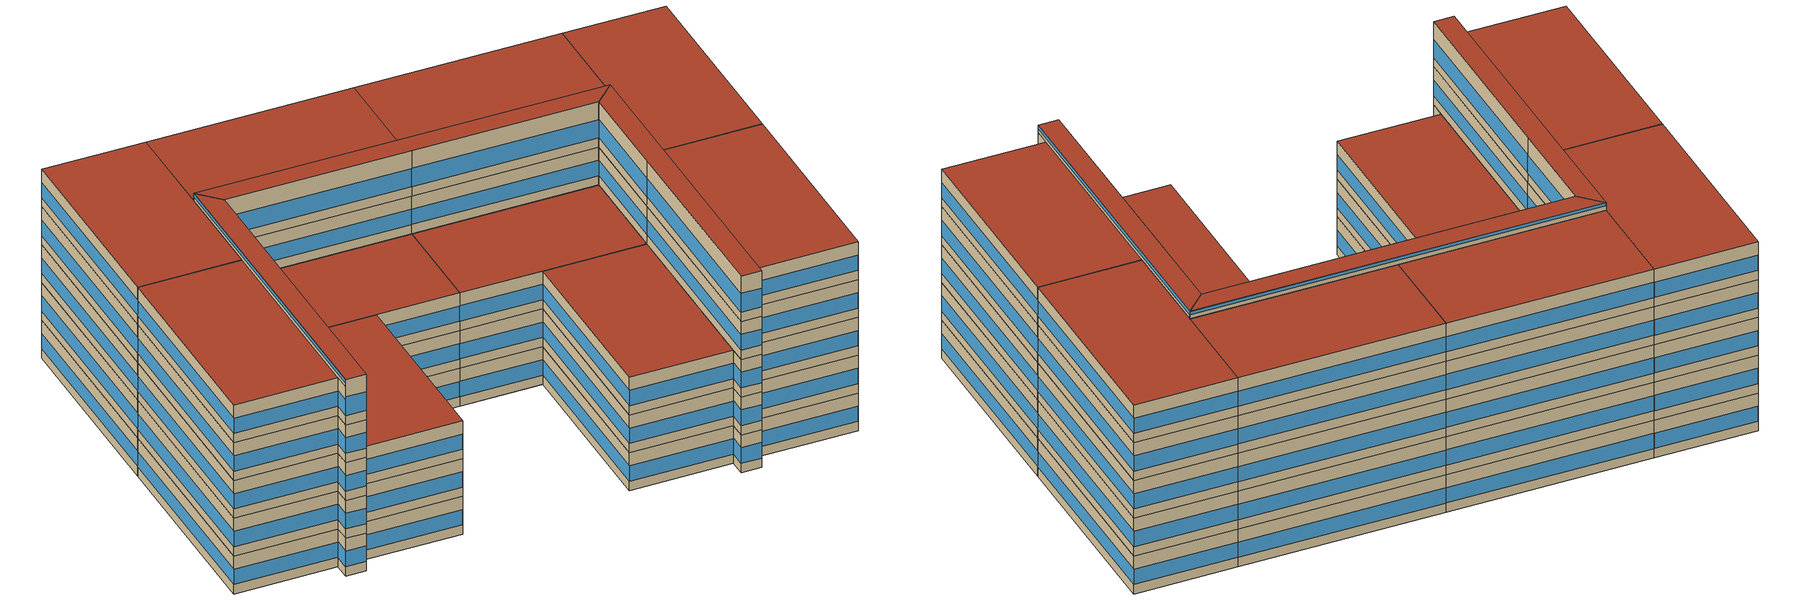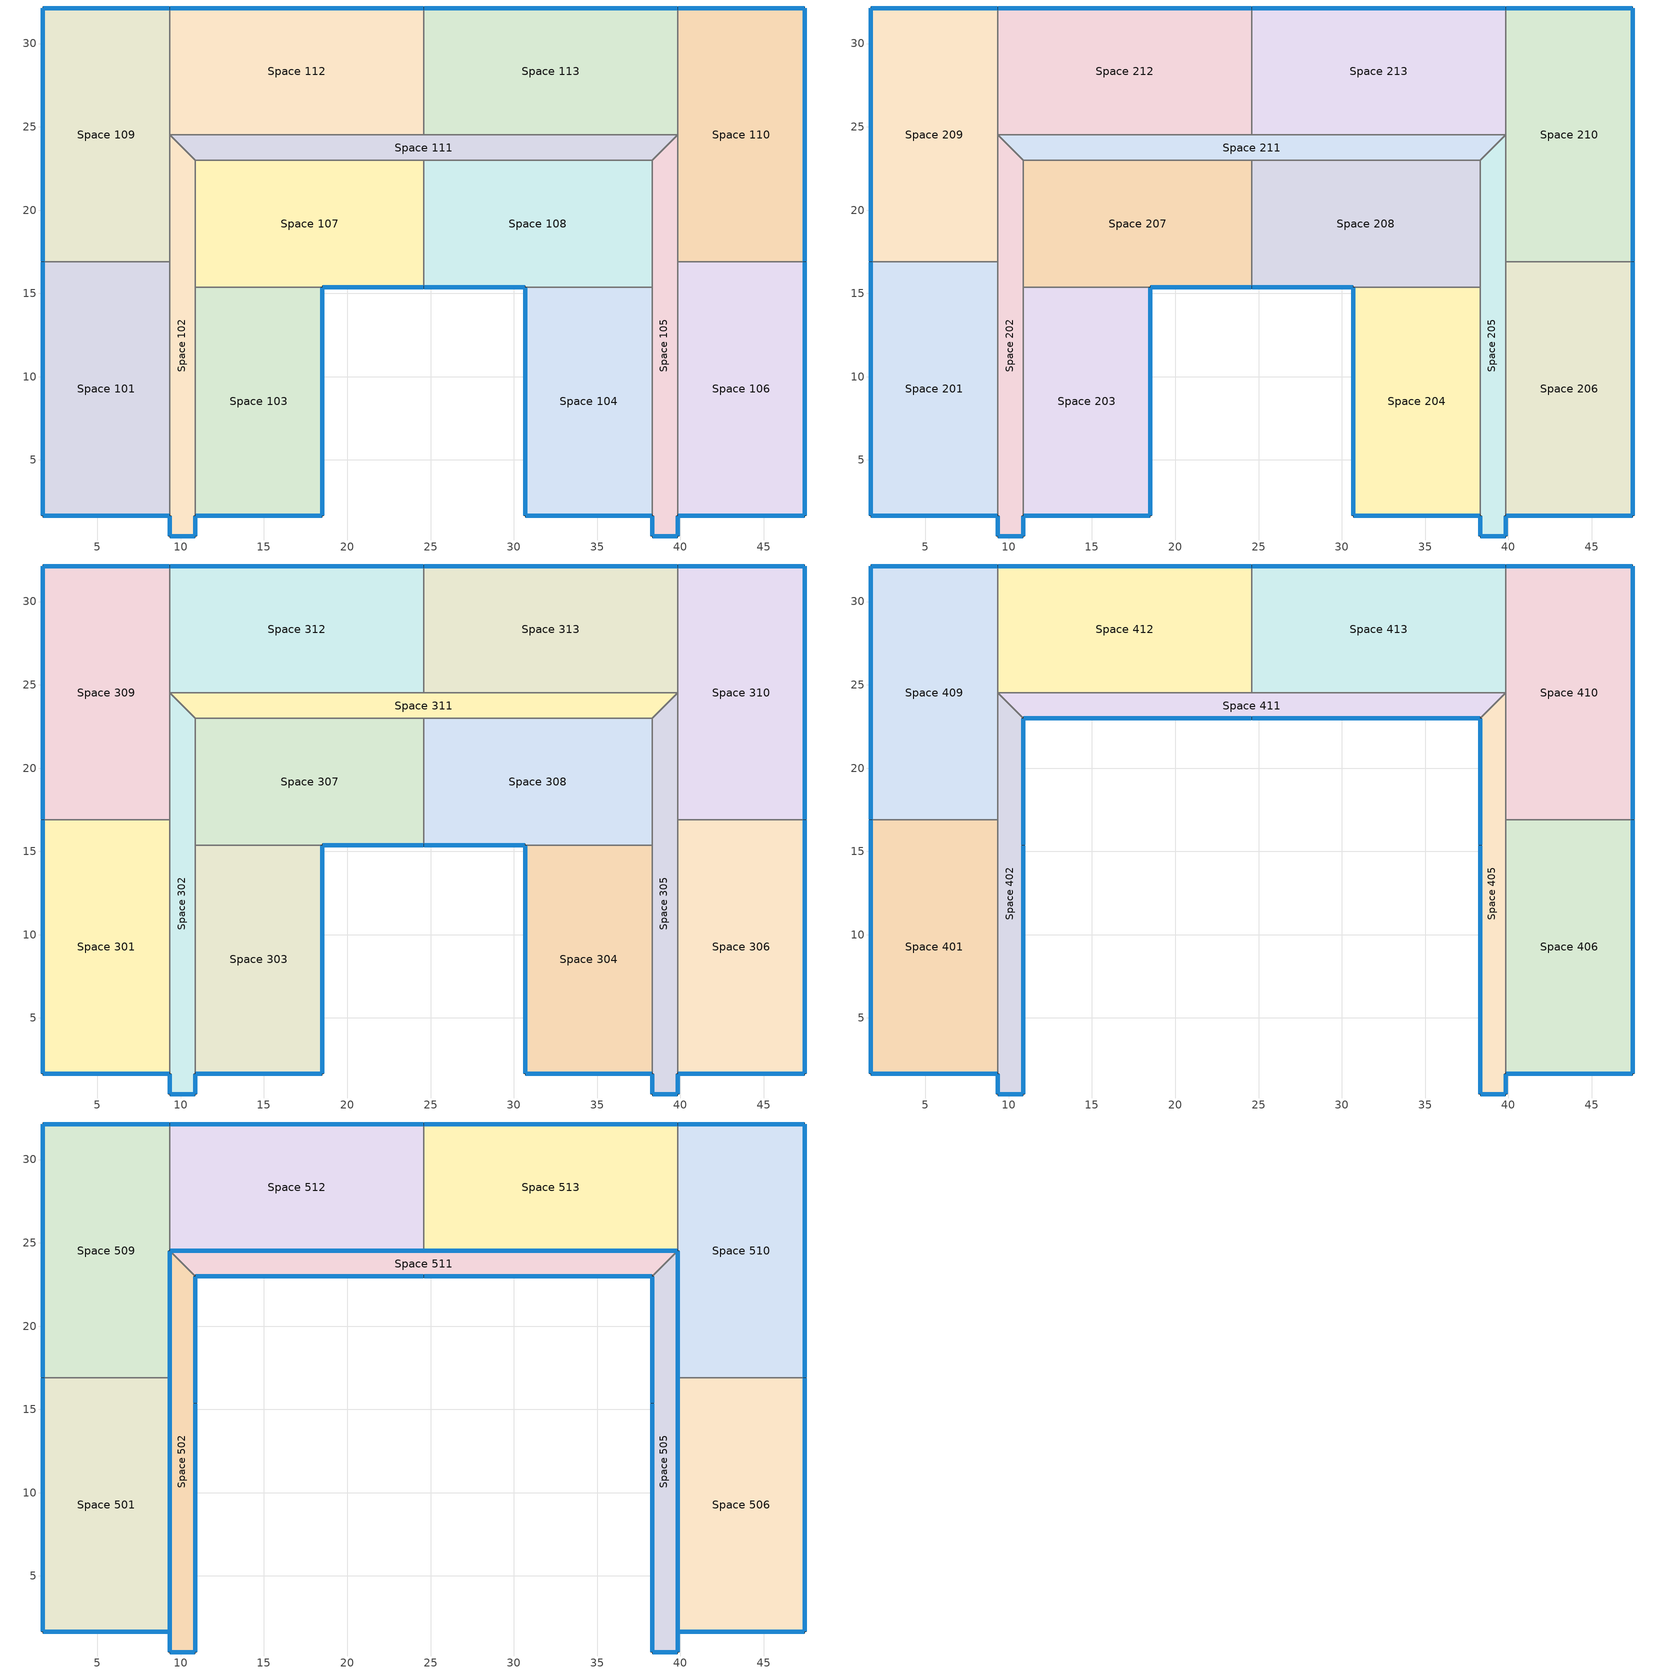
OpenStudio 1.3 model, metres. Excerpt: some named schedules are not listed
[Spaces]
Space 101
 floor ground: 9.35,16.89 9.35,1.65 1.73,1.65 1.73,16.89 z0
 wall outside: 1.73,16.89 1.73,1.65 9.35,1.65 z0:3.05
 wall to Space 109: 9.35,16.89 1.73,16.89 z0:3.05
 wall to Space 102: 9.35,1.65 9.35,16.89 z0:3.05
 window: 1.73,16.87 1.73,1.68 z0.76:1.98; 1.76,1.65 9.33,1.65 z0.76:1.99
Space 102
 floor ground: 9.35,24.51 10.88,22.99 10.88,0.43 9.35,0.43 z0
 wall outside: 9.35,1.65 9.35,0.43 10.88,0.43 10.88,1.65 z0:3.05
 wall to Space 109: 9.35,24.51 9.35,16.89 z0:3.05
 wall to Space 111: 10.88,22.99 9.35,24.51 z0:3.05
 wall to Space 107: 10.88,15.37 10.88,22.99 z0:3.05
 wall to Space 103: 10.88,1.65 10.88,15.37 z0:3.05
 window: 9.38,0.43 10.85,0.43 z0.76:2.02; 9.35,1.63 9.35,0.46 / 10.88,0.46 10.88,1.63 z0.76:2.03
Space 103
 floor ground: 18.5,15.37 18.5,1.65 10.88,1.65 10.88,15.37 z0
 wall outside: 10.88,1.65 18.5,1.65 18.5,15.37 z0:3.05
 wall to Space 107: 18.5,15.37 10.88,15.37 z0:3.05
 window: 18.5,1.68 18.5,15.34 z0.76:1.98; 10.9,1.65 18.47,1.65 z0.76:1.99
Space 104
 floor ground: 38.31,15.37 38.31,1.65 30.69,1.65 30.69,15.37 z0
 wall outside: 30.69,15.37 30.69,1.65 38.31,1.65 z0:3.05
 wall to Space 108: 38.31,15.37 30.69,15.37 z0:3.05
 wall to Space 105: 38.31,1.65 38.31,15.37 z0:3.05
 window: 30.72,1.65 38.29,1.65 z0.76:1.99; 30.69,15.34 30.69,1.68 z0.76:1.98
Space 105
 floor ground: 39.83,24.51 39.83,0.43 38.31,0.43 38.31,22.99 z0
 wall outside: 38.31,1.65 38.31,0.43 39.83,0.43 39.83,1.65 z0:3.05
 wall to Space 108: 38.31,22.99 38.31,15.37 z0:3.05
 wall to Space 111: 39.83,24.51 38.31,22.99 z0:3.05
 wall to Space 110: 39.83,16.89 39.83,24.51 z0:3.05
 wall to Space 106: 39.83,1.65 39.83,16.89 z0:3.05
 window: 38.34,0.43 39.81,0.43 z0.76:2.02; 39.83,0.46 39.83,1.63 / 38.31,1.63 38.31,0.46 z0.76:2.03
Space 106
 floor ground: 47.45,16.89 47.45,1.65 39.83,1.65 39.83,16.89 z0
 wall outside: 39.83,1.65 47.45,1.65 47.45,16.89 z0:3.05
 wall to Space 110: 47.45,16.89 39.83,16.89 z0:3.05
 window: 47.45,1.68 47.45,16.87 z0.76:1.98; 39.86,1.65 47.43,1.65 z0.76:1.99
Space 107
 floor ground: 24.59,22.99 24.59,15.37 10.88,15.37 10.88,22.99 z0
 wall outside: 18.5,15.37 24.59,15.37 z0:3.05
 wall to Space 111: 24.59,22.99 10.88,22.99 z0:3.05
 wall to Space 108: 24.59,15.37 24.59,22.99 z0:3.05
 window: 18.52,15.37 24.57,15.37 z0.76:1.99
Space 108
 floor ground: 38.31,22.99 38.31,15.37 24.59,15.37 24.59,22.99 z0
 wall outside: 24.59,15.37 30.69,15.37 z0:3.05
 wall to Space 111: 38.31,22.99 24.59,22.99 z0:3.05
 window: 24.62,15.37 30.67,15.37 z0.76:1.99
Space 109
 floor ground: 9.35,32.13 9.35,16.89 1.73,16.89 1.73,32.13 z0
 wall outside: 9.35,32.13 1.73,32.13 1.73,16.89 z0:3.05
 wall to Space 112: 9.35,24.51 9.35,32.13 z0:3.05
 window: 9.33,32.13 1.76,32.13 z0.76:1.99; 1.73,32.11 1.73,16.92 z0.76:1.98
Space 110
 floor ground: 47.45,32.13 47.45,16.89 39.83,16.89 39.83,32.13 z0
 wall outside: 47.45,16.89 47.45,32.13 39.83,32.13 z0:3.05
 wall to Space 113: 39.83,32.13 39.83,24.51 z0:3.05
 window: 47.43,32.13 39.86,32.13 z0.76:1.99; 47.45,16.92 47.45,32.11 z0.76:1.98
Space 111
 floor ground: 39.83,24.51 38.31,22.99 10.88,22.99 9.35,24.51 z0
 wall to Space 113: 39.83,24.51 24.59,24.51 z0:3.05
 wall to Space 112: 24.59,24.51 9.35,24.51 z0:3.05
Space 112
 floor ground: 24.59,32.13 24.59,24.51 9.35,24.51 9.35,32.13 z0
 wall outside: 24.59,32.13 9.35,32.13 z0:3.05
 wall to Space 113: 24.59,24.51 24.59,32.13 z0:3.05
 window: 24.57,32.13 9.38,32.13 z0.76:1.98
Space 113
 floor ground: 39.83,32.13 39.83,24.51 24.59,24.51 24.59,32.13 z0
 wall outside: 39.83,32.13 24.59,32.13 z0:3.05
 window: 39.81,32.13 24.62,32.13 z0.76:1.98
Space 201
 floor to Space 101: 9.35,16.89 9.35,1.65 1.73,1.65 1.73,16.89 z3.05
 wall outside: 1.73,16.89 1.73,1.65 9.35,1.65 z3.05:6.1
 wall to Space 209: 9.35,16.89 1.73,16.89 z3.05:6.1
 wall to Space 202: 9.35,1.65 9.35,16.89 z3.05:6.1
 window: 1.76,1.65 9.33,1.65 z3.81:5.04; 1.73,16.87 1.73,1.68 z3.81:5.03
Space 202
 floor to Space 102: 9.35,24.51 10.88,22.99 10.88,0.43 9.35,0.43 z3.05
 wall outside: 9.35,1.65 9.35,0.43 10.88,0.43 10.88,1.65 z3.05:6.1
 wall to Space 209: 9.35,24.51 9.35,16.89 z3.05:6.1
 wall to Space 211: 10.88,22.99 9.35,24.51 z3.05:6.1
 wall to Space 207: 10.88,15.37 10.88,22.99 z3.05:6.1
 wall to Space 203: 10.88,1.65 10.88,15.37 z3.05:6.1
 window: 10.88,0.46 10.88,1.63 / 9.35,1.63 9.35,0.46 z3.81:5.08; 9.38,0.43 10.85,0.43 z3.81:5.07
Space 203
 floor to Space 103: 18.5,15.37 18.5,1.65 10.88,1.65 10.88,15.37 z3.05
 wall outside: 10.88,1.65 18.5,1.65 18.5,15.37 z3.05:6.1
 wall to Space 207: 18.5,15.37 10.88,15.37 z3.05:6.1
 window: 10.9,1.65 18.47,1.65 z3.81:5.04; 18.5,1.68 18.5,15.34 z3.81:5.03
Space 204
 floor to Space 104: 38.31,15.37 38.31,1.65 30.69,1.65 30.69,15.37 z3.05
 wall outside: 30.69,15.37 30.69,1.65 38.31,1.65 z3.05:6.1
 wall to Space 208: 38.31,15.37 30.69,15.37 z3.05:6.1
 wall to Space 205: 38.31,1.65 38.31,15.37 z3.05:6.1
 window: 30.72,1.65 38.29,1.65 z3.81:5.04; 30.69,15.34 30.69,1.68 z3.81:5.03
Space 205
 floor to Space 105: 39.83,24.51 39.83,0.43 38.31,0.43 38.31,22.99 z3.05
 wall outside: 38.31,1.65 38.31,0.43 39.83,0.43 39.83,1.65 z3.05:6.1
 wall to Space 208: 38.31,22.99 38.31,15.37 z3.05:6.1
 wall to Space 211: 39.83,24.51 38.31,22.99 z3.05:6.1
 wall to Space 210: 39.83,16.89 39.83,24.51 z3.05:6.1
 wall to Space 206: 39.83,1.65 39.83,16.89 z3.05:6.1
 window: 39.83,0.46 39.83,1.63 / 38.31,1.63 38.31,0.46 z3.81:5.08; 38.34,0.43 39.81,0.43 z3.81:5.07
Space 206
 floor to Space 106: 47.45,16.89 47.45,1.65 39.83,1.65 39.83,16.89 z3.05
 wall outside: 39.83,1.65 47.45,1.65 47.45,16.89 z3.05:6.1
 wall to Space 210: 47.45,16.89 39.83,16.89 z3.05:6.1
 window: 39.86,1.65 47.43,1.65 z3.81:5.04; 47.45,1.68 47.45,16.87 z3.81:5.03
Space 207
 floor to Space 107: 24.59,22.99 24.59,15.37 10.88,15.37 10.88,22.99 z3.05
 wall outside: 18.5,15.37 24.59,15.37 z3.05:6.1
 wall to Space 211: 24.59,22.99 10.88,22.99 z3.05:6.1
 wall to Space 208: 24.59,15.37 24.59,22.99 z3.05:6.1
 window: 18.52,15.37 24.57,15.37 z3.81:5.04
Space 208
 floor to Space 108: 38.31,22.99 38.31,15.37 24.59,15.37 24.59,22.99 z3.05
 wall outside: 24.59,15.37 30.69,15.37 z3.05:6.1
 wall to Space 211: 38.31,22.99 24.59,22.99 z3.05:6.1
 window: 24.62,15.37 30.67,15.37 z3.81:5.04
Space 209
 floor to Space 109: 9.35,32.13 9.35,16.89 1.73,16.89 1.73,32.13 z3.05
 wall outside: 9.35,32.13 1.73,32.13 1.73,16.89 z3.05:6.1
 wall to Space 212: 9.35,24.51 9.35,32.13 z3.05:6.1
 window: 1.73,32.11 1.73,16.92 z3.81:5.03; 9.33,32.13 1.76,32.13 z3.81:5.04
Space 210
 floor to Space 110: 47.45,32.13 47.45,16.89 39.83,16.89 39.83,32.13 z3.05
 wall outside: 47.45,16.89 47.45,32.13 39.83,32.13 z3.05:6.1
 wall to Space 213: 39.83,32.13 39.83,24.51 z3.05:6.1
 window: 47.43,32.13 39.86,32.13 z3.81:5.04; 47.45,16.92 47.45,32.11 z3.81:5.03
Space 211
 floor to Space 111: 39.83,24.51 38.31,22.99 10.88,22.99 9.35,24.51 z3.05
 wall to Space 213: 39.83,24.51 24.59,24.51 z3.05:6.1
 wall to Space 212: 24.59,24.51 9.35,24.51 z3.05:6.1
Space 212
 floor to Space 112: 24.59,32.13 24.59,24.51 9.35,24.51 9.35,32.13 z3.05
 wall outside: 24.59,32.13 9.35,32.13 z3.05:6.1
 wall to Space 213: 24.59,24.51 24.59,32.13 z3.05:6.1
 window: 24.57,32.13 9.38,32.13 z3.81:5.03
Space 213
 floor to Space 113: 39.83,32.13 39.83,24.51 24.59,24.51 24.59,32.13 z3.05
 wall outside: 39.83,32.13 24.59,32.13 z3.05:6.1
 window: 39.81,32.13 24.62,32.13 z3.81:5.03
Space 301
 floor to Space 201: 9.35,16.89 9.35,1.65 1.73,1.65 1.73,16.89 z6.1
 wall outside: 1.73,16.89 1.73,1.65 9.35,1.65 z6.1:9.14
 wall to Space 309: 9.35,16.89 1.73,16.89 z6.1:9.14
 wall to Space 302: 9.35,1.65 9.35,16.89 z6.1:9.14
 window: 1.76,1.65 9.33,1.65 / 1.73,16.87 1.73,1.68 z6.86:8.08
Space 302
 floor to Space 202: 9.35,24.51 10.88,22.99 10.88,0.43 9.35,0.43 z6.1
 wall outside: 9.35,1.65 9.35,0.43 10.88,0.43 10.88,1.65 z6.1:9.14
 wall to Space 309: 9.35,24.51 9.35,16.89 z6.1:9.14
 wall to Space 311: 10.88,22.99 9.35,24.51 z6.1:9.14
 wall to Space 307: 10.88,15.37 10.88,22.99 z6.1:9.14
 wall to Space 303: 10.88,1.65 10.88,15.37 z6.1:9.14
 window: 9.38,0.43 10.85,0.43 z6.86:8.12; 9.35,1.63 9.35,0.46 / 10.88,0.46 10.88,1.63 z6.86:8.13
Space 303
 floor to Space 203: 18.5,15.37 18.5,1.65 10.88,1.65 10.88,15.37 z6.1
 wall outside: 10.88,1.65 18.5,1.65 18.5,15.37 z6.1:9.14
 wall to Space 307: 18.5,15.37 10.88,15.37 z6.1:9.14
 window: 18.5,1.68 18.5,15.34 / 10.9,1.65 18.47,1.65 z6.86:8.08
 roof outside: 18.5,1.65 18.5,15.37 10.88,15.37 10.88,1.65 z9.14
Space 304
 floor to Space 204: 38.31,15.37 38.31,1.65 30.69,1.65 30.69,15.37 z6.1
 wall outside: 30.69,15.37 30.69,1.65 38.31,1.65 z6.1:9.14
 wall to Space 308: 38.31,15.37 30.69,15.37 z6.1:9.14
 wall to Space 305: 38.31,1.65 38.31,15.37 z6.1:9.14
 window: 30.72,1.65 38.29,1.65 / 30.69,15.34 30.69,1.68 z6.86:8.08
 roof outside: 38.31,1.65 38.31,15.37 30.69,15.37 30.69,1.65 z9.14
Space 305
 floor to Space 205: 39.83,24.51 39.83,0.43 38.31,0.43 38.31,22.99 z6.1
 wall outside: 38.31,1.65 38.31,0.43 39.83,0.43 39.83,1.65 z6.1:9.14
 wall to Space 308: 38.31,22.99 38.31,15.37 z6.1:9.14
 wall to Space 311: 39.83,24.51 38.31,22.99 z6.1:9.14
 wall to Space 310: 39.83,16.89 39.83,24.51 z6.1:9.14
 wall to Space 306: 39.83,1.65 39.83,16.89 z6.1:9.14
 window: 38.31,1.63 38.31,0.46 / 39.83,0.46 39.83,1.63 z6.86:8.13; 38.34,0.43 39.81,0.43 z6.86:8.12
Space 306
 floor to Space 206: 47.45,16.89 47.45,1.65 39.83,1.65 39.83,16.89 z6.1
 wall outside: 39.83,1.65 47.45,1.65 47.45,16.89 z6.1:9.14
 wall to Space 310: 47.45,16.89 39.83,16.89 z6.1:9.14
 window: 47.45,1.68 47.45,16.87 / 39.86,1.65 47.43,1.65 z6.86:8.08
Space 307
 floor to Space 207: 24.59,22.99 24.59,15.37 10.88,15.37 10.88,22.99 z6.1
 wall outside: 18.5,15.37 24.59,15.37 z6.1:9.14
 wall to Space 311: 24.59,22.99 10.88,22.99 z6.1:9.14
 wall to Space 308: 24.59,15.37 24.59,22.99 z6.1:9.14
 window: 18.52,15.37 24.57,15.37 z6.86:8.09
 roof outside: 24.59,15.37 24.59,22.99 10.88,22.99 10.88,15.37 z9.14
Space 308
 floor to Space 208: 38.31,22.99 38.31,15.37 24.59,15.37 24.59,22.99 z6.1
 wall outside: 24.59,15.37 30.69,15.37 z6.1:9.14
 wall to Space 311: 38.31,22.99 24.59,22.99 z6.1:9.14
 window: 24.62,15.37 30.67,15.37 z6.86:8.09
 roof outside: 38.31,15.37 38.31,22.99 24.59,22.99 24.59,15.37 z9.14
Space 309
 floor to Space 209: 9.35,32.13 9.35,16.89 1.73,16.89 1.73,32.13 z6.1
 wall outside: 9.35,32.13 1.73,32.13 1.73,16.89 z6.1:9.14
 wall to Space 312: 9.35,24.51 9.35,32.13 z6.1:9.14
 window: 9.33,32.13 1.76,32.13 / 1.73,32.11 1.73,16.92 z6.86:8.08
Space 310
 floor to Space 210: 47.45,32.13 47.45,16.89 39.83,16.89 39.83,32.13 z6.1
 wall outside: 47.45,16.89 47.45,32.13 39.83,32.13 z6.1:9.14
 wall to Space 313: 39.83,32.13 39.83,24.51 z6.1:9.14
 window: 47.43,32.13 39.86,32.13 / 47.45,16.92 47.45,32.11 z6.86:8.08
Space 311
 floor to Space 211: 39.83,24.51 38.31,22.99 10.88,22.99 9.35,24.51 z6.1
 wall to Space 313: 39.83,24.51 24.59,24.51 z6.1:9.14
 wall to Space 312: 24.59,24.51 9.35,24.51 z6.1:9.14
Space 312
 floor to Space 212: 24.59,32.13 24.59,24.51 9.35,24.51 9.35,32.13 z6.1
 wall outside: 24.59,32.13 9.35,32.13 z6.1:9.14
 wall to Space 313: 24.59,24.51 24.59,32.13 z6.1:9.14
 window: 24.57,32.13 9.38,32.13 z6.86:8.08
Space 313
 floor to Space 213: 39.83,32.13 39.83,24.51 24.59,24.51 24.59,32.13 z6.1
 wall outside: 39.83,32.13 24.59,32.13 z6.1:9.14
 window: 39.81,32.13 24.62,32.13 z6.86:8.08
Space 401
 floor to Space 301: 9.35,16.89 9.35,1.65 1.73,1.65 1.73,16.89 z9.14
 wall outside: 1.73,16.89 1.73,1.65 9.35,1.65 z9.14:12.19
 wall to Space 409: 9.35,16.89 1.73,16.89 z9.14:12.19
 wall to Space 402: 9.35,1.65 9.35,16.89 z9.14:12.19
 window: 1.76,1.65 9.33,1.65 / 1.73,16.87 1.73,1.68 z9.9:11.13
Space 402
 floor to Space 302: 9.35,24.51 10.88,22.99 10.88,1.65 9.35,1.65 z9.14; 10.88,1.65 10.88,0.43 9.35,0.43 9.35,1.65 z9.14
 wall outside: 9.35,1.65 9.35,0.43 10.88,0.43 10.88,15.37 10.88,22.99 z9.14:12.19
 wall to Space 409: 9.35,24.51 9.35,16.89 z9.14:12.19
 wall to Space 411: 10.88,22.99 9.35,24.51 z9.14:12.19
 window: 10.88,15.4 10.88,22.96 / 10.88,0.46 10.88,15.34 z9.9:11.13; 9.38,0.43 10.85,0.43 z9.9:11.17; 9.35,1.63 9.35,0.46 z9.9:11.18
Space 405
 floor to Space 305: 39.83,24.51 39.83,1.65 38.31,1.65 38.31,22.99 z9.14; 39.83,1.65 39.83,0.43 38.31,0.43 38.31,1.65 z9.14
 wall outside: 38.31,22.99 38.31,15.37 38.31,0.43 39.83,0.43 39.83,1.65 z9.14:12.19
 wall to Space 411: 39.83,24.51 38.31,22.99 z9.14:12.19
 wall to Space 410: 39.83,16.89 39.83,24.51 z9.14:12.19
 wall to Space 406: 39.83,1.65 39.83,16.89 z9.14:12.19
 window: 38.34,0.43 39.81,0.43 z9.9:11.17; 38.31,15.34 38.31,0.46 / 38.31,22.96 38.31,15.4 z9.9:11.13; 39.83,0.46 39.83,1.63 z9.9:11.18
Space 406
 floor to Space 306: 47.45,16.89 47.45,1.65 39.83,1.65 39.83,16.89 z9.14
 wall outside: 39.83,1.65 47.45,1.65 47.45,16.89 z9.14:12.19
 wall to Space 410: 47.45,16.89 39.83,16.89 z9.14:12.19
 window: 39.86,1.65 47.43,1.65 / 47.45,1.68 47.45,16.87 z9.9:11.13
Space 409
 floor to Space 309: 9.35,32.13 9.35,16.89 1.73,16.89 1.73,32.13 z9.14
 wall outside: 9.35,32.13 1.73,32.13 1.73,16.89 z9.14:12.19
 wall to Space 412: 9.35,24.51 9.35,32.13 z9.14:12.19
 window: 1.73,32.11 1.73,16.92 / 9.33,32.13 1.76,32.13 z9.9:11.13
Space 410
 floor to Space 310: 47.45,32.13 47.45,16.89 39.83,16.89 39.83,32.13 z9.14
 wall outside: 47.45,16.89 47.45,32.13 39.83,32.13 z9.14:12.19
 wall to Space 413: 39.83,32.13 39.83,24.51 z9.14:12.19
 window: 47.43,32.13 39.86,32.13 / 47.45,16.92 47.45,32.11 z9.9:11.13
Space 411
 floor to Space 311: 39.83,24.51 38.31,22.99 10.88,22.99 9.35,24.51 z9.14
 wall outside: 10.88,22.99 24.59,22.99 38.31,22.99 z9.14:12.19
 wall to Space 413: 39.83,24.51 24.59,24.51 z9.14:12.19
 wall to Space 412: 24.59,24.51 9.35,24.51 z9.14:12.19
 window: 24.62,22.99 38.29,22.99 / 10.9,22.99 24.57,22.99 z9.9:11.13
Space 412
 floor to Space 312: 24.59,32.13 24.59,24.51 9.35,24.51 9.35,32.13 z9.14
 wall outside: 24.59,32.13 9.35,32.13 z9.14:12.19
 wall to Space 413: 24.59,24.51 24.59,32.13 z9.14:12.19
 window: 24.57,32.13 9.38,32.13 z9.9:11.13
Space 413
 floor to Space 313: 39.83,32.13 39.83,24.51 24.59,24.51 24.59,32.13 z9.14
 wall outside: 39.83,32.13 24.59,32.13 z9.14:12.19
 window: 39.81,32.13 24.62,32.13 z9.9:11.13
Space 501
 floor to Space 401: 9.35,16.89 9.35,1.65 1.73,1.65 1.73,16.89 z12.19
 wall outside: 1.73,16.89 1.73,1.65 9.35,1.65 z12.19:15.24
 wall to Space 509: 9.35,16.89 1.73,16.89 z12.19:15.24
 wall to Space 502: 9.35,1.65 9.35,16.89 z12.19:15.24
 window: 1.73,16.87 1.73,1.68 / 1.76,1.65 9.33,1.65 z12.95:14.18
 roof outside: 9.35,1.65 9.35,16.89 1.73,16.89 1.73,1.65 z15.24
Space 502
 floor to Space 402: 9.35,24.51 10.88,22.99 10.88,0.43 9.35,0.43 z12.19
 wall outside: 9.35,0.43 10.88,0.43 10.88,15.37 10.88,22.99 z12.19:15.85; 9.35,1.65 9.35,0.43 z12.19:15.24; 9.35,24.51 9.35,0.43 z15.24:15.85
 wall to Space 509: 9.35,24.51 9.35,16.89 z12.19:15.24
 wall to Space 511: 10.88,22.99 9.35,24.51 z12.19:15.85
 window: 10.88,15.4 10.88,22.96 / 10.88,0.46 10.88,15.34 z12.95:14.42; 9.35,24.49 9.35,0.46 z15.58:15.82; 9.35,1.63 9.35,0.46 z12.95:14.22; 9.38,0.43 10.85,0.43 z12.95:14.47
 roof outside: 10.88,0.43 10.88,22.99 9.35,24.51 9.35,0.43 z15.85
Space 505
 floor to Space 405: 39.83,24.51 39.83,0.43 38.31,0.43 38.31,22.99 z12.19
 wall outside: 38.31,22.99 38.31,15.37 38.31,0.43 39.83,0.43 z12.19:15.85; 39.83,0.43 39.83,1.65 z12.19:15.24; 39.83,0.43 39.83,24.51 z15.24:15.85
 wall to Space 511: 39.83,24.51 38.31,22.99 z12.19:15.85
 wall to Space 510: 39.83,16.89 39.83,24.51 z12.19:15.24
 wall to Space 506: 39.83,1.65 39.83,16.89 z12.19:15.24
 window: 39.83,0.46 39.83,1.63 z12.95:14.22; 38.31,15.34 38.31,0.46 / 38.31,22.96 38.31,15.4 z12.95:14.42; 39.83,0.46 39.83,24.49 z15.58:15.82; 38.34,0.43 39.81,0.43 z12.95:14.47
 roof outside: 39.83,0.43 39.83,24.51 38.31,22.99 38.31,0.43 z15.85
Space 506
 floor to Space 406: 47.45,16.89 47.45,1.65 39.83,1.65 39.83,16.89 z12.19
 wall outside: 39.83,1.65 47.45,1.65 47.45,16.89 z12.19:15.24
 wall to Space 510: 47.45,16.89 39.83,16.89 z12.19:15.24
 window: 39.86,1.65 47.43,1.65 / 47.45,1.68 47.45,16.87 z12.95:14.18
 roof outside: 47.45,1.65 47.45,16.89 39.83,16.89 39.83,1.65 z15.24
Space 509
 floor to Space 409: 9.35,32.13 9.35,16.89 1.73,16.89 1.73,32.13 z12.19
 wall outside: 9.35,32.13 1.73,32.13 1.73,16.89 z12.19:15.24
 wall to Space 512: 9.35,24.51 9.35,32.13 z12.19:15.24
 window: 1.73,32.11 1.73,16.92 / 9.33,32.13 1.76,32.13 z12.95:14.18
 roof outside: 9.35,16.89 9.35,32.13 1.73,32.13 1.73,16.89 z15.24
Space 510
 floor to Space 410: 47.45,32.13 47.45,16.89 39.83,16.89 39.83,32.13 z12.19
 wall outside: 47.45,16.89 47.45,32.13 39.83,32.13 z12.19:15.24
 wall to Space 513: 39.83,32.13 39.83,24.51 z12.19:15.24
 window: 47.45,16.92 47.45,32.11 / 47.43,32.13 39.86,32.13 z12.95:14.18
 roof outside: 47.45,16.89 47.45,32.13 39.83,32.13 39.83,16.89 z15.24
Space 511
 floor to Space 411: 39.83,24.51 38.31,22.99 10.88,22.99 9.35,24.51 z12.19
 wall outside: 39.83,24.51 9.35,24.51 z15.24:15.85; 10.88,22.99 24.59,22.99 38.31,22.99 z12.19:15.85
 wall to Space 513: 39.83,24.51 24.59,24.51 z12.19:15.24
 wall to Space 512: 24.59,24.51 9.35,24.51 z12.19:15.24
 window: 10.9,22.99 24.57,22.99 / 24.62,22.99 38.29,22.99 z12.95:14.42; 39.81,24.51 9.38,24.51 z15.58:15.82
 roof outside: 38.31,22.99 39.83,24.51 9.35,24.51 10.88,22.99 z15.85
Space 512
 floor to Space 412: 24.59,32.13 24.59,24.51 9.35,24.51 9.35,32.13 z12.19
 wall outside: 24.59,32.13 9.35,32.13 z12.19:15.24
 wall to Space 513: 24.59,24.51 24.59,32.13 z12.19:15.24
 window: 24.57,32.13 9.38,32.13 z12.95:14.18
 roof outside: 24.59,24.51 24.59,32.13 9.35,32.13 9.35,24.51 z15.24
Space 513
 floor to Space 413: 39.83,32.13 39.83,24.51 24.59,24.51 24.59,32.13 z12.19
 wall outside: 39.83,32.13 24.59,32.13 z12.19:15.24
 window: 39.81,32.13 24.62,32.13 z12.95:14.18
 roof outside: 39.83,24.51 39.83,32.13 24.59,32.13 24.59,24.51 z15.24
[Building]
Building 1: North Axis {deg}=30; Nominal Floor to Floor Height {m}=3; Space Type=189.1-2009 - LrgHotel - GuestRoom - CZ4-8; Default Construction Set=189.1-2009 - CZ5 - LrgHotel
[ClimateZones]
Climate Zone Institution Name 1=ASHRAE; Climate Zone Document Name 1=ANSI/ASHRAE Standard 169; Climate Zone Document Year 1=2006; Climate Zone Institution Name 2=CEC; Climate Zone Document Name 2=California Climate Zone Descriptions; Climate Zone Document Year 2=1995
[Site]
Site 1: Latitude {deg}=41.98; Longitude {deg}=-87.92; Time Zone {hr}=-6; Elevation {m}=201
[SizingPeriod:DesignDay] Barometric Pressure {Pa}=98934; Sky Clearness=0; Rain Indicator=0; Snow Indicator=0; Day of Month=21; Daylight Saving Time Indicator=0; Dry-Bulb Temperature Range Modifier Type=DefaultMultipliers
Name | Maximum Dry-Bulb Temperature {C} | Daily Dry-Bulb Temperature Range {deltaC} | Humidity Indicating Conditions at Maximum Dry-Bulb {BasedOnField A3} | Wind Speed {m/s} | Wind Direction {deg} | Month | Day Type | Humidity Indicating Type | Solar Model Indicator | ASHRAE Taub | ASHRAE Taud
Chicago Ohare Intl Ap Ann Htg Wind 99.6% Condns WS=>MCDB | -3.5 | 0 | -3.5 | 12.4 | 270 | 1 | WinterDesignDay | Wetbulb | ASHRAEClearSky
Chicago Ohare Intl Ap Ann Clg .4% Condns DP=>MDB | 28.9 | 10.5 | 23.8 | 5.2 | 230 | 7 | SummerDesignDay | Dewpoint | ASHRAETau | 0.455 | 2.05
Chicago Ohare Intl Ap Ann Clg .4% Condns DB=>MWB | 33.3 | 10.5 | 23.7 | 5.2 | 230 | 7 | SummerDesignDay | Wetbulb | ASHRAETau | 0.455 | 2.05
Chicago Ohare Intl Ap Ann Clg .4% Condns WB=>MDB | 31.2 | 10.5 | 25.5 | 5.2 | 230 | 7 | SummerDesignDay | Wetbulb | ASHRAETau | 0.455 | 2.05
[Construction]
ASHRAE 189.1-2009 ExtRoof IEAD ClimateZone 2-5: Roof Membrane, Roof Insulation [21], Metal Decking
ASHRAE 189.1-2009 ExtWall Mass ClimateZone alt-res 5: 1IN Stucco, 8IN Concrete HW, Wall Insulation [42], 1/2IN Gypsum
ASHRAE 189.1-2009 ExtWindow ClimateZone alt-res 4-5: Theoretical Glass [216]
ExtSlabCarpet 4in ClimateZone 1-8: MAT-CC05 4 HW CONCRETE, CP02 CARPET PAD
Exterior Door: F08 Metal surface, I01 25mm insulation board
Interior Ceiling: M11 100mm lightweight concrete, F05 Ceiling air space resistance, F16 Acoustic tile
Interior Door; Interior Partition: G05 25mm wood
Interior Floor: F16 Acoustic tile, F05 Ceiling air space resistance, M11 100mm lightweight concrete
Interior Wall: G01a 19mm gypsum board, F04 Wall air space resistance, G01a 19mm gypsum board
Interior Window: Clear 3mm
[Material] Thermal Absorptance=0.9
Name | Roughness | Thickness {m} | Conductivity {W/m-K} | Density {kg/m3} | Specific Heat {J/kg-K} | Solar Absorptance | Visible Absorptance
1/2IN Gypsum | Smooth | 0.0127 | 0.16 | 784.9 | 830 | 0.92 | 0.92
Roof Membrane | VeryRough | 0.0095 | 0.16 | 1121.29 | 1460 | 0.7 | 0.7
Metal Decking | MediumSmooth | 0.0015 | 45.006 | 7680 | 418.4 | 0.7 | 0.3
Roof Insulation [21] | MediumRough | 0.2105 | 0.049 | 265 | 836.8 | 0.7 | 0.7
1IN Stucco | Smooth | 0.0253 | 0.6918 | 1858 | 837 | 0.92 | 0.92
8IN Concrete HW | MediumRough | 0.2033 | 1.7296 | 2243 | 837 | 0.65 | 0.65
Wall Insulation [42] | MediumRough | 0.0914 | 0.0432 | 91 | 837 | 0.5 | 0.5
MAT-CC05 4 HW CONCRETE | Rough | 0.1016 | 1.311 | 2240 | 836.8 | 0.7 | 0.7
F08 Metal surface | Smooth | 0.0008 | 45.28 | 7824 | 500 | 0.7 | 0.7
I01 25mm insulation board | MediumRough | 0.0254 | 0.03 | 43 | 1210 | 0.7 | 0.7
M11 100mm lightweight concrete | MediumRough | 0.1016 | 0.53 | 1280 | 840 | 0.7 | 0.7
F16 Acoustic tile | MediumSmooth | 0.0191 | 0.06 | 368 | 590 | 0.7 | 0.7
G05 25mm wood | MediumSmooth | 0.0254 | 0.15 | 608 | 1630 | 0.7 | 0.7
G01a 19mm gypsum board | MediumSmooth | 0.019 | 0.16 | 800 | 1090 | 0.7 | 0.7
[Material:NoMass]
CP02 CARPET PAD: Roughness=Smooth; Thermal Resistance {m2-K/W}=0.1; Thermal Absorptance=0.9; Solar Absorptance=0.7; Visible Absorptance=0.8
[WindowMaterial:Glazing] Optical Data Type=SpectralAverage; Thickness {m}=0.003; Back Side Solar Reflectance at Normal Incidence=0; Back Side Visible Reflectance at Normal Incidence=0; Infrared Transmittance at Normal Incidence=0; Dirt Correction Factor for Solar and Visible Transmittance=1; Solar Diffusing=Yes
Name | Solar Transmittance at Normal Incidence | Front Side Solar Reflectance at Normal Incidence | Visible Transmittance at Normal Incidence | Front Side Visible Reflectance at Normal Incidence | Front Side Infrared Hemispherical Emissivity | Back Side Infrared Hemispherical Emissivity | Conductivity {W/m-K}
Theoretical Glass [216] | 0.3801 | 0.5699 | 0.5079 | 0.4421 | 0.9 | 0.9 | 0.0133
Clear 3mm | 0.837 | 0.075 | 0.898 | 0.081 | 0.84 | 0.84 | 0.9
[Material:AirGap]
Name | Thermal Resistance {m2-K/W}
F05 Ceiling air space resistance | 0.18
F04 Wall air space resistance | 0.15
[DefaultConstructionSet]
189.1-2009 - CZ5 - LrgHotel: Default Exterior Surface Constructions=Default Surface Constructions 13; Default Interior Surface Constructions=Default Surface Constructions 14; Default Ground Contact Surface Constructions=Default Surface Constructions 15; Default Exterior SubSurface Constructions=Default Sub Surface Constructions 9; Default Interior SubSurface Constructions=Default Sub Surface Constructions 10; Interior Partition Construction=Interior Partition
[DefaultSurfaceConstructions]
Name | Floor Construction | Wall Construction | Roof Ceiling Construction
Default Surface Constructions 13 | ExtSlabCarpet 4in ClimateZone 1-8 | ASHRAE 189.1-2009 ExtWall Mass ClimateZone alt-res 5 | ASHRAE 189.1-2009 ExtRoof IEAD ClimateZone 2-5
Default Surface Constructions 14 | Interior Floor | Interior Wall | Interior Ceiling
Default Surface Constructions 15 | ExtSlabCarpet 4in ClimateZone 1-8 | ExtSlabCarpet 4in ClimateZone 1-8 | ExtSlabCarpet 4in ClimateZone 1-8
[DefaultSubSurfaceConstructions]
Name | Fixed Window Construction | Operable Window Construction | Door Construction | Tubular Daylight Dome Construction | Tubular Daylight Diffuser Construction
Default Sub Surface Constructions 9 | ASHRAE 189.1-2009 ExtWindow ClimateZone alt-res 4-5 | ASHRAE 189.1-2009 ExtWindow ClimateZone alt-res 4-5 | Exterior Door | Interior Window | Interior Window
Default Sub Surface Constructions 10 | Interior Window | Interior Window | Interior Door
[SpaceType] Standards Building Type=LargeHotel
Name | Default Schedule Set | Design Specification Outdoor Air Object | Standards Space Type
189.1-2009 - LrgHotel - GuestRoom - CZ4-8 | 189.1-2009 - LrgHotel - GuestRoom - CZ4-8 Schedule Set | 189.1-2009 - LrgHotel - GuestRoom - CZ4-8 Ventilation | GuestRoom
DOE Ref 2004 - LrgHotel - Banquet | DOE Ref 2004 - LrgHotel - Banquet Schedule Set | DOE Ref 2004 - LrgHotel - Banquet Ventilation | Banquet
DOE Ref 2004 - LrgHotel - Cafe | DOE Ref 2004 - LrgHotel - Cafe Schedule Set | DOE Ref 2004 - LrgHotel - Cafe Ventilation | Cafe
DOE Ref 2004 - LrgHotel - Corridor | DOE Ref 2004 - LrgHotel - Corridor Schedule Set | DOE Ref 2004 - LrgHotel - Corridor Ventilation | Corridor
DOE Ref 2004 - LrgHotel - Lobby | DOE Ref 2004 - LrgHotel - Lobby Schedule Set | DOE Ref 2004 - LrgHotel - Lobby Ventilation | Lobby
DOE Ref 2004 - LrgHotel - Retail | DOE Ref 2004 - LrgHotel - Retail Schedule Set | DOE Ref 2004 - LrgHotel - Retail Ventilation | Retail
[DefaultScheduleSet] People Activity Level Schedule=LargeHotel Activity; Lighting Schedule=LargeHotel Bldg Light; Infiltration Schedule=LargeHotel Infil Quarter On
Name | Number of People Schedule | Electric Equipment Schedule
189.1-2009 - LrgHotel - GuestRoom - CZ4-8 Schedule Set | LargeHotel GuestRoom Occ | LargeHotel GuestRoom Equip
DOE Ref 2004 - LrgHotel - Banquet Schedule Set; DOE Ref 2004 - LrgHotel - Cafe Schedule Set; DOE Ref 2004 - LrgHotel - Lobby Schedule Set; DOE Ref 2004 - LrgHotel - Retail Schedule Set | LargeHotel Bldg Occ | LargeHotel Bldg Equip
DOE Ref 2004 - LrgHotel - Corridor Schedule Set | LargeHotel Bldg Occ
[Lights:Definition] Design Level Calculation Method=Watts/Area
Name | Watts per Space Floor Area {W/m2}
189.1-2009 - LrgHotel - GuestRoom - CZ4-8 Lights Definition | 10.6563
DOE Ref 2004 - LrgHotel - Banquet Lights Definition; DOE Ref 2004 - LrgHotel - Cafe Lights Definition | 13.9931
DOE Ref 2004 - LrgHotel - Corridor Lights Definition | 5.38196
DOE Ref 2004 - LrgHotel - Lobby Lights Definition | 11.8403
DOE Ref 2004 - LrgHotel - Retail Lights Definition | 18.2986
[Lights]
Name | Lights Definition | Space or SpaceType
189.1-2009 - LrgHotel - GuestRoom - CZ4-8 Lights | 189.1-2009 - LrgHotel - GuestRoom - CZ4-8 Lights Definition | 189.1-2009 - LrgHotel - GuestRoom - CZ4-8
DOE Ref 2004 - LrgHotel - Banquet Lights | DOE Ref 2004 - LrgHotel - Banquet Lights Definition | DOE Ref 2004 - LrgHotel - Banquet
DOE Ref 2004 - LrgHotel - Cafe Lights | DOE Ref 2004 - LrgHotel - Cafe Lights Definition | DOE Ref 2004 - LrgHotel - Cafe
DOE Ref 2004 - LrgHotel - Corridor Lights | DOE Ref 2004 - LrgHotel - Corridor Lights Definition | DOE Ref 2004 - LrgHotel - Corridor
DOE Ref 2004 - LrgHotel - Lobby Lights | DOE Ref 2004 - LrgHotel - Lobby Lights Definition | DOE Ref 2004 - LrgHotel - Lobby
DOE Ref 2004 - LrgHotel - Retail Lights | DOE Ref 2004 - LrgHotel - Retail Lights Definition | DOE Ref 2004 - LrgHotel - Retail
[DesignSpecification:OutdoorAir] Outdoor Air Method=Sum
Name | Outdoor Air Flow per Person {m3/s-person} | Outdoor Air Flow per Floor Area {m3/s-m2}
189.1-2009 - LrgHotel - GuestRoom - CZ4-8 Ventilation; DOE Ref 2004 - LrgHotel - Lobby Ventilation | 0.00707921
DOE Ref 2004 - LrgHotel - Banquet Ventilation; DOE Ref 2004 - LrgHotel - Cafe Ventilation | 0.00943895
DOE Ref 2004 - LrgHotel - Corridor Ventilation |  | 0.000254
DOE Ref 2004 - LrgHotel - Retail Ventilation |  | 0.001524
[People:Definition] Number of People Calculation Method=People/Area; Fraction Radiant=0.3
Name | People per Space Floor Area {person/m2}
189.1-2009 - LrgHotel - GuestRoom - CZ4-8 People Definition | 0.0384272
DOE Ref 2004 - LrgHotel - Banquet People Definition; DOE Ref 2004 - LrgHotel - Cafe People Definition | 0.721182
DOE Ref 2004 - LrgHotel - Corridor People Definition | 0.0107639
DOE Ref 2004 - LrgHotel - Lobby People Definition | 0.322917
DOE Ref 2004 - LrgHotel - Retail People Definition | 0.161459
[People]
Name | People Definition | Space or SpaceType
189.1-2009 - LrgHotel - GuestRoom - CZ4-8 People | 189.1-2009 - LrgHotel - GuestRoom - CZ4-8 People Definition | 189.1-2009 - LrgHotel - GuestRoom - CZ4-8
DOE Ref 2004 - LrgHotel - Banquet People | DOE Ref 2004 - LrgHotel - Banquet People Definition | DOE Ref 2004 - LrgHotel - Banquet
DOE Ref 2004 - LrgHotel - Cafe People | DOE Ref 2004 - LrgHotel - Cafe People Definition | DOE Ref 2004 - LrgHotel - Cafe
DOE Ref 2004 - LrgHotel - Corridor People | DOE Ref 2004 - LrgHotel - Corridor People Definition | DOE Ref 2004 - LrgHotel - Corridor
DOE Ref 2004 - LrgHotel - Lobby People | DOE Ref 2004 - LrgHotel - Lobby People Definition | DOE Ref 2004 - LrgHotel - Lobby
DOE Ref 2004 - LrgHotel - Retail People | DOE Ref 2004 - LrgHotel - Retail People Definition | DOE Ref 2004 - LrgHotel - Retail
[SpaceInfiltration:DesignFlowRate] Design Flow Rate Calculation Method=Flow/ExteriorArea
Name | Space or SpaceType | Flow per Exterior Surface Area {m3/s-m2}
189.1-2009 - LrgHotel - GuestRoom - CZ4-8 Infiltration | 189.1-2009 - LrgHotel - GuestRoom - CZ4-8 | 0.000226568
DOE Ref 2004 - LrgHotel - Banquet Infiltration | DOE Ref 2004 - LrgHotel - Banquet | 0.00030226
DOE Ref 2004 - LrgHotel - Cafe Infiltration | DOE Ref 2004 - LrgHotel - Cafe | 0.00030226
DOE Ref 2004 - LrgHotel - Corridor Infiltration | DOE Ref 2004 - LrgHotel - Corridor | 0.00030226
DOE Ref 2004 - LrgHotel - Lobby Infiltration | DOE Ref 2004 - LrgHotel - Lobby | 0.00030226
DOE Ref 2004 - LrgHotel - Retail Infiltration | DOE Ref 2004 - LrgHotel - Retail | 0.00030226
[ElectricEquipment:Definition] Design Level Calculation Method=Watts/Area
Name | Watts per Space Floor Area {W/m2}
189.1-2009 - LrgHotel - GuestRoom - CZ4-8 Electric Equipment Definition | 7.31946
DOE Ref 2004 - LrgHotel - Banquet Electric Equipment Definition | 67.8126
DOE Ref 2004 - LrgHotel - Cafe Electric Equipment Definition | 5.38196
DOE Ref 2004 - LrgHotel - Lobby Electric Equipment Definition | 8.07293
DOE Ref 2004 - LrgHotel - Retail Electric Equipment Definition | 10.7639
[ElectricEquipment]
Name | Electric Equipment Definition | Space or SpaceType
189.1-2009 - LrgHotel - GuestRoom - CZ4-8 Electric Equipment | 189.1-2009 - LrgHotel - GuestRoom - CZ4-8 Electric Equipment Definition | 189.1-2009 - LrgHotel - GuestRoom - CZ4-8
DOE Ref 2004 - LrgHotel - Banquet Electric Equipment | DOE Ref 2004 - LrgHotel - Banquet Electric Equipment Definition | DOE Ref 2004 - LrgHotel - Banquet
DOE Ref 2004 - LrgHotel - Cafe Electric Equipment | DOE Ref 2004 - LrgHotel - Cafe Electric Equipment Definition | DOE Ref 2004 - LrgHotel - Cafe
DOE Ref 2004 - LrgHotel - Lobby Electric Equipment | DOE Ref 2004 - LrgHotel - Lobby Electric Equipment Definition | DOE Ref 2004 - LrgHotel - Lobby
DOE Ref 2004 - LrgHotel - Retail Electric Equipment | DOE Ref 2004 - LrgHotel - Retail Electric Equipment Definition | DOE Ref 2004 - LrgHotel - Retail
[BuildingStory] Nominal Floor to Floor Height {m}=3.048
Name | Nominal Z Coordinate {m}
Building Story 1 | 0
Building Story 2 | 3.048
Building Story 3 | 6.096
Building Story 4 | 9.144
Building Story 5 | 12.192
[Space]
Name | Space Type | Building Story | Thermal Zone
Space 101 | DOE Ref 2004 - LrgHotel - Cafe | Building Story 1 | Thermal Zone: Space 101
Space 102 | DOE Ref 2004 - LrgHotel - Corridor | Building Story 1 | Thermal Zone: Space 102
Space 103; Space 104; Space 107; Space 108 | DOE Ref 2004 - LrgHotel - Lobby | Building Story 1 | Thermal Zone: Space 103 - Plus
Space 105 | DOE Ref 2004 - LrgHotel - Corridor | Building Story 1 | Thermal Zone: Space 105
Space 106; Space 110 | DOE Ref 2004 - LrgHotel - Retail | Building Story 1 | Thermal Zone: Space 106 - Plus
Space 109 | DOE Ref 2004 - LrgHotel - Corridor | Building Story 1 | Thermal Zone: Space 109
Space 111 | DOE Ref 2004 - LrgHotel - Corridor | Building Story 1 | Thermal Zone: Space 111
Space 112; Space 113 |  | Building Story 1 | Thermal Zone: Space 112 - Plus
Space 201 |  | Building Story 2 | Thermal Zone: Space 201
Space 202 | DOE Ref 2004 - LrgHotel - Corridor | Building Story 2 | Thermal Zone: Space 202
Space 203 |  | Building Story 2 | Thermal Zone: Space 203
Space 204 |  | Building Story 2 | Thermal Zone: Space 204
Space 205 | DOE Ref 2004 - LrgHotel - Corridor | Building Story 2 | Thermal Zone: Space 205
Space 206; Space 210 | DOE Ref 2004 - LrgHotel - Banquet | Building Story 2 | Thermal Zone: Space 206 - Plus
Space 207; Space 208 |  | Building Story 2 | Thermal Zone: Space 207 - Plus
Space 209 | DOE Ref 2004 - LrgHotel - Corridor | Building Story 2 | Thermal Zone: Space 209
Space 211 | DOE Ref 2004 - LrgHotel - Corridor | Building Story 2 | Thermal Zone: Space 211
Space 212; Space 213 |  | Building Story 2 | Thermal Zone: Space 212 - Plus
Space 301 |  | Building Story 3 | Thermal Zone: Space 301
Space 302 | DOE Ref 2004 - LrgHotel - Corridor | Building Story 3 | Thermal Zone: Space 302
Space 303 |  | Building Story 3 | Thermal Zone: Space 303
Space 304 |  | Building Story 3 | Thermal Zone: Space 304
Space 305 | DOE Ref 2004 - LrgHotel - Corridor | Building Story 3 | Thermal Zone: Space 305
Space 306; Space 310 |  | Building Story 3 | Thermal Zone: Space 306 - Plus
Space 307; Space 308 |  | Building Story 3 | Thermal Zone: Space 307 - Plus
Space 309 | DOE Ref 2004 - LrgHotel - Corridor | Building Story 3 | Thermal Zone: Space 309
Space 311 | DOE Ref 2004 - LrgHotel - Corridor | Building Story 3 | Thermal Zone: Space 311
Space 312; Space 313 |  | Building Story 3 | Thermal Zone: Space 312 - Plus
Space 401 |  | Building Story 4 | Thermal Zone: Space 401
Space 402 | DOE Ref 2004 - LrgHotel - Corridor | Building Story 4 | Thermal Zone: Space 402
Space 405 | DOE Ref 2004 - LrgHotel - Corridor | Building Story 4 | Thermal Zone: Space 405
Space 406; Space 410 |  | Building Story 4 | Thermal Zone: Space 406 - Plus
Space 409 | DOE Ref 2004 - LrgHotel - Corridor | Building Story 4 | Thermal Zone: Space 409
Space 411 | DOE Ref 2004 - LrgHotel - Corridor | Building Story 4 | Thermal Zone: Space 411
Space 412; Space 413 |  | Building Story 4 | Thermal Zone: Space 412 - Plus
Space 501 |  | Building Story 5 | Thermal Zone: Space 501
Space 502 | DOE Ref 2004 - LrgHotel - Corridor | Building Story 5 | Thermal Zone: Space 502
Space 505 | DOE Ref 2004 - LrgHotel - Corridor | Building Story 5 | Thermal Zone: Space 505
Space 506; Space 510 |  | Building Story 5 | Thermal Zone: Space 506 - Plus
Space 509 | DOE Ref 2004 - LrgHotel - Corridor | Building Story 5 | Thermal Zone: Space 509
Space 511 | DOE Ref 2004 - LrgHotel - Corridor | Building Story 5 | Thermal Zone: Space 511
Space 512; Space 513 |  | Building Story 5 | Thermal Zone: Space 512 - Plus
[ThermalZone] Use Ideal Air Loads=No
Thermal Zone: Space 106 - Plus; Thermal Zone: Space 206 - Plus; Thermal Zone: Space 306 - Plus; Thermal Zone: Space 406 - Plus; Thermal Zone: Space 506 - Plus; Thermal Zone: Space 201; Thermal Zone: Space 301; Thermal Zone: Space 401; Thermal Zone: Space 501; Thermal Zone: Space 207 - Plus; Thermal Zone: Space 307 - Plus; Thermal Zone: Space 112 - Plus; Thermal Zone: Space 212 - Plus; Thermal Zone: Space 312 - Plus; Thermal Zone: Space 412 - Plus; Thermal Zone: Space 512 - Plus; Thermal Zone: Space 103 - Plus; Thermal Zone: Space 101; Thermal Zone: Space 109; Thermal Zone: Space 202; Thermal Zone: Space 203; Thermal Zone: Space 302; Thermal Zone: Space 105; Thermal Zone: Space 402; Thermal Zone: Space 502; Thermal Zone: Space 102; Thermal Zone: Space 303; Thermal Zone: Space 111; Thermal Zone: Space 204; Thermal Zone: Space 411; Thermal Zone: Space 205; Thermal Zone: Space 311; Thermal Zone: Space 405; Thermal Zone: Space 211; Thermal Zone: Space 304; Thermal Zone: Space 511; Thermal Zone: Space 305; Thermal Zone: Space 505; Thermal Zone: Space 309; Thermal Zone: Space 509; Thermal Zone: Space 209; Thermal Zone: Space 409
[Sizing:Zone] Zone Cooling Design Supply Air Temperature {C}=14; Zone Heating Design Supply Air Temperature {C}=40; Zone Cooling Design Supply Air Humidity Ratio {kg-H2O/kg-air}=0.0085; Zone Heating Design Supply Air Humidity Ratio {kg-H2O/kg-air}=0.008; Cooling Design Air Flow Method=DesignDay; Heating Design Air Flow Method=DesignDay
Thermal Zone: Space 106 - Plus; Thermal Zone: Space 206 - Plus; Thermal Zone: Space 306 - Plus; Thermal Zone: Space 406 - Plus; Thermal Zone: Space 506 - Plus; Thermal Zone: Space 201; Thermal Zone: Space 301; Thermal Zone: Space 401; Thermal Zone: Space 501; Thermal Zone: Space 207 - Plus; Thermal Zone: Space 307 - Plus; Thermal Zone: Space 112 - Plus; Thermal Zone: Space 212 - Plus; Thermal Zone: Space 312 - Plus; Thermal Zone: Space 412 - Plus; Thermal Zone: Space 512 - Plus; Thermal Zone: Space 103 - Plus; Thermal Zone: Space 101; Thermal Zone: Space 109; Thermal Zone: Space 202; Thermal Zone: Space 203; Thermal Zone: Space 302; Thermal Zone: Space 105; Thermal Zone: Space 402; Thermal Zone: Space 502; Thermal Zone: Space 102; Thermal Zone: Space 303; Thermal Zone: Space 111; Thermal Zone: Space 204; Thermal Zone: Space 411; Thermal Zone: Space 205; Thermal Zone: Space 311; Thermal Zone: Space 405; Thermal Zone: Space 211; Thermal Zone: Space 304; Thermal Zone: Space 511; Thermal Zone: Space 305; Thermal Zone: Space 505; Thermal Zone: Space 309; Thermal Zone: Space 509; Thermal Zone: Space 209; Thermal Zone: Space 409
[Schedule:Ruleset]
Name | Default Day Schedule | Summer Design Day Schedule | Winter Design Day Schedule
LargeHotel Bldg Light | LargeHotel Bldg Light Default Schedule | LargeHotel Bldg Light Summer Design Day | LargeHotel Bldg Light Winter Design Day
LargeHotel Bldg Occ | LargeHotel Bldg Occ Default Schedule | LargeHotel Bldg Occ Summer Design Day | LargeHotel Bldg Occ Winter Design Day
LargeHotel Activity | LargeHotel Activity Default Schedule | LargeHotel Activity Summer Design Day | LargeHotel Activity Winter Design Day
LargeHotel Infil Quarter On | LargeHotel Infil Quarter On Default Schedule | LargeHotel Infil Quarter On Summer Design Day | LargeHotel Infil Quarter On Winter Design Day
LargeHotel Bldg Equip | LargeHotel Bldg Equip Default Schedule | LargeHotel Bldg Equip Summer Design Day | LargeHotel Bldg Equip Winter Design Day
LargeHotel GuestRoom Occ | LargeHotel GuestRoom Occ Default Schedule | LargeHotel GuestRoom Occ Summer Design Day | LargeHotel GuestRoom Occ Winter Design Day
LargeHotel GuestRoom Equip | LargeHotel GuestRoom Equip Default Schedule | LargeHotel GuestRoom Equip Summer Design Day | LargeHotel GuestRoom Equip Winter Design Day
[Schedule:Day]
LargeHotel Bldg Light Default Schedule: 1, 0, 0.2, 2, 0, 0.15, 5, 0, 0.1, 6, 0, 0.2, 7, 0, 0.4, 8, 0, 0.5, 10, 0, 0.4, 18, 0, 0.25, 19, 0, 0.6, 20, 0, 0.8, 21, 0, 0.9, 22, 0, 0.8, 23, 0, 0.6, 24, 0, 0.3
LargeHotel Bldg Light Summer Design Day; LargeHotel Bldg Occ Summer Design Day; LargeHotel Bldg Equip Summer Design Day; LargeHotel GuestRoom Occ Summer Design Day; LargeHotel GuestRoom Equip Summer Design Day: 24, 0, 1
LargeHotel Bldg Light Winter Design Day; LargeHotel Bldg Occ Winter Design Day; LargeHotel Bldg Equip Winter Design Day; LargeHotel GuestRoom Occ Winter Design Day; LargeHotel GuestRoom Equip Winter Design Day: 24, 0, 0
LargeHotel Bldg Light Rule 1 Day Schedule: 2, 0, 0.3, 6, 0, 0.2, 7, 0, 0.3, 9, 0, 0.4, 13, 0, 0.3, 18, 0, 0.2, 19, 0, 0.5, 20, 0, 0.7, 21, 0, 0.8, 22, 0, 0.6, 23, 0, 0.5, 24, 0, 0.3
LargeHotel Bldg Light Rule 2 Day Schedule: 2, 0, 0.2, 6, 0, 0.1, 8, 0, 0.3, 10, 0, 0.4, 11, 0, 0.3, 18, 0, 0.25, 19, 0, 0.6, 22, 0, 0.7, 23, 0, 0.6, 24, 0, 0.3
LargeHotel Bldg Occ Default Schedule: 6, 0, 0.9, 7, 0, 0.7, 9, 0, 0.4, 15, 0, 0.2, 16, 0, 0.3, 19, 0, 0.5, 21, 0, 0.7, 22, 0, 0.8, 24, 0, 0.9
LargeHotel Bldg Occ Rule 1 Day Schedule: 8, 0, 0.7, 11, 0, 0.5, 13, 0, 0.3, 16, 0, 0.2, 17, 0, 0.3, 19, 0, 0.4, 21, 0, 0.6, 24, 0, 0.8
LargeHotel Activity Default Schedule; LargeHotel Activity Summer Design Day; LargeHotel Activity Winter Design Day: 24, 0, 120
LargeHotel Infil Quarter On Default Schedule; LargeHotel Infil Quarter On Summer Design Day; LargeHotel Infil Quarter On Winter Design Day: 24, 0, 0.25
LargeHotel Bldg Equip Default Schedule: 1, 0, 0.3, 2, 0, 0.25, 5, 0, 0.2, 6, 0, 0.3, 7, 0, 0.5, 8, 0, 0.6, 10, 0, 0.5, 18, 0, 0.35, 19, 0, 0.7, 20, 0, 0.9, 21, 0, 0.95, 22, 0, 0.9, 23, 0, 0.7, 24, 0, 0.4
LargeHotel GuestRoom Occ Default Schedule: 6, 0, 0.65, 7, 0, 0.5, 9, 0, 0.28, 15, 0, 0.13, 16, 0, 0.2, 19, 0, 0.35, 21, 0, 0.5, 22, 0, 0.58, 24, 0, 0.65
LargeHotel GuestRoom Occ Rule 1 Day Schedule: 6, 0, 0.65, 7, 0, 0.5, 9, 0, 0.34, 17, 0, 0.2, 18, 0, 0.34, 19, 0, 0.35, 21, 0, 0.65, 24, 0, 0.5
LargeHotel GuestRoom Equip Default Schedule: 6, 0, 0.2, 7, 0, 0.62, 8, 0, 0.9, 10, 0, 0.43, 17, 0, 0.26, 19, 0, 0.51, 20, 0, 0.49, 21, 0, 0.66, 22, 0, 0.7, 23, 0, 0.35, 24, 0, 0.2
LargeHotel GuestRoom Equip Rule 1 Day Schedule: 6, 0, 0.2, 7, 0, 0.3, 8, 0, 0.62, 9, 0, 0.9, 10, 0, 0.62, 17, 0, 0.29, 18, 0, 0.43, 19, 0, 0.51, 20, 0, 0.49, 21, 0, 0.66, 22, 0, 0.7, 23, 0, 0.35, 24, 0, 0.2
[Schedule:Rule] Apply Monday=No; Apply Tuesday=No; Apply Wednesday=No; Apply Thursday=No; Apply Friday=No; Date Specification Type=DateRange; Start Month=1; Start Day=1; End Month=12; End Day=31
Name | Schedule Ruleset | Rule Order | Day Schedule | Apply Sunday | Apply Saturday
LargeHotel Bldg Light Rule 1 | LargeHotel Bldg Light | 0 | LargeHotel Bldg Light Rule 1 Day Schedule | Yes | No
LargeHotel Bldg Light Rule 2 | LargeHotel Bldg Light | 1 | LargeHotel Bldg Light Rule 2 Day Schedule | No | Yes
LargeHotel Bldg Occ Rule 1 | LargeHotel Bldg Occ | 0 | LargeHotel Bldg Occ Rule 1 Day Schedule | Yes | No
LargeHotel Bldg Occ Rule 2 | LargeHotel Bldg Occ | 1 | LargeHotel Bldg Occ Rule 2 Day Schedule | No | Yes
LargeHotel Bldg Equip Rule 1 | LargeHotel Bldg Equip | 0 | LargeHotel Bldg Equip Rule 1 Day Schedule | Yes | No
LargeHotel Bldg Equip Rule 2 | LargeHotel Bldg Equip | 1 | LargeHotel Bldg Equip Rule 2 Day Schedule | No | Yes
LargeHotel GuestRoom Occ Rule 1 | LargeHotel GuestRoom Occ | 0 | LargeHotel GuestRoom Occ Rule 1 Day Schedule | Yes | Yes
LargeHotel GuestRoom Equip Rule 1 | LargeHotel GuestRoom Equip | 0 | LargeHotel GuestRoom Equip Rule 1 Day Schedule | Yes | Yes
